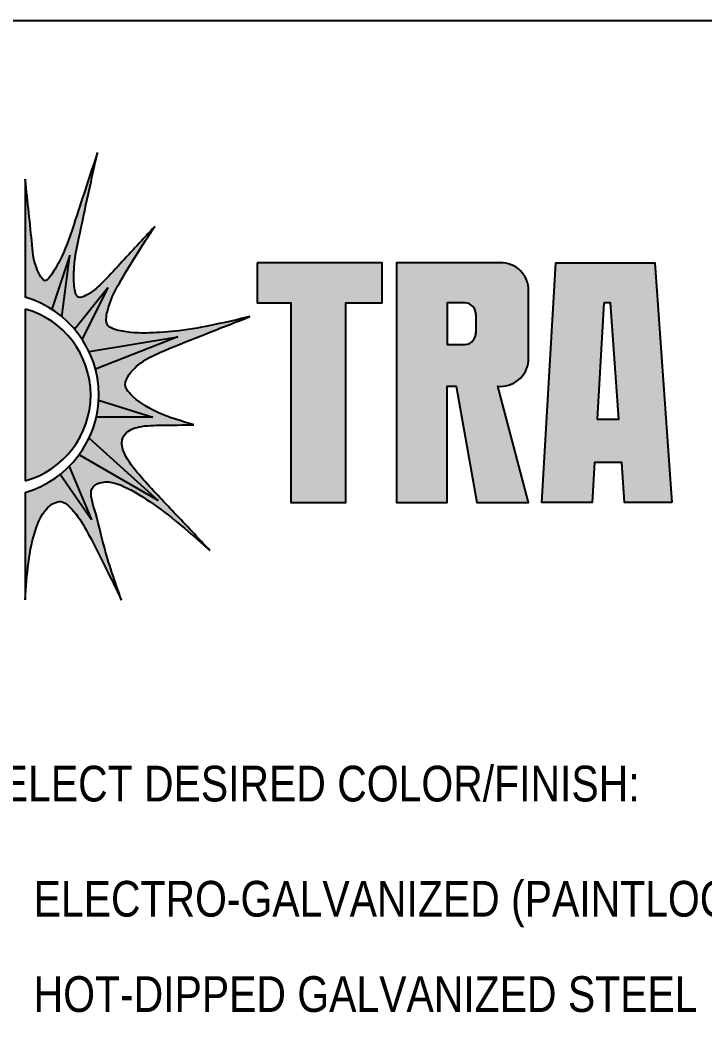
# Model space of a CAD drawing. Extents: x 0 to 216, y -5 to 280.
# Drawn here: x 28.8 to 74.2, y 212.1 to 280 of the extents above; entities that cross this region are included whole.
import ezdxf

# ---------------------------------------------------------------- set-up
doc = ezdxf.new("R2010")
doc.units = 0
doc.header["$LTSCALE"] = 10
doc.header["$MEASUREMENT"] = 0
doc.layers.get('0').update_dxf_attribs({"linetype": 'CONTINUOUS'})
for name, color, linetype in [('4886-LOGO$0$CADdetails-9-EXTRAFINE', 9, 'CONTINUOUS'), ('4886-LOGO$0$CADdetails-9-TITLEBLOCK', 7, 'CONTINUOUS'), ('CADdetails-7-FRAME', 7, 'CONTINUOUS')]:
    doc.layers.add(name, color=color, linetype=linetype)
doc.layers.add('CADdetails-1-ANNO', color=41, linetype='CONTINUOUS', lineweight=5)
doc.styles.add('CADdetails-NOTES', font='ARIALN.TTF', dxfattribs={"height": 2.38})

# ---------------------------------------------------------------- blocks, each defined once
blk = doc.blocks.new('4886-LOGO')
at = {"layer": '4886-LOGO$0$CADdetails-9-EXTRAFINE', "true_color": 0x80191f}
h = blk.add_hatch(color=246, dxfattribs=at)
h.dxf.hatch_style = 1
h.set_gradient(color1=(128, 25, 31), color2=(128, 25, 31), rotation=94.00000000000001, tint=1, name='INVCYLINDER')
edge = h.paths.add_edge_path()
edge.add_spline(control_points=[(40.27261443676839, 253.1100288130433), (39.46697826204771, 253.344109503665), (38.01935088344909, 253.7647303931308), (36.52633794546216, 254.6453519272527), (35.5457655879574, 255.6747404562678), (36.34012431124981, 257.1753696765969), (38.39533112250977, 258.0876790224281), (41.14590537850196, 259.1813156589965), (43.04386988086866, 259.92320850832), (44.01407286765842, 260.3024420590878)], knot_values=[0, 0, 0, 0, 2.480587553051211, 4.457312202800211, 5.414303062686086, 6.146737358272499, 8.989703277647042, 11.97348116224773, 15.09373780427315, 15.09373780427315, 15.09373780427315, 15.09373780427315], degree=3, periodic=0)
edge.add_spline(control_points=[(44.01407286765842, 260.3024420590878), (42.45710138891299, 259.9309006627086), (40.26219707837262, 259.4071374346919), (37.27605412509256, 259.1771408973196), (35.75866434269055, 259.2171279925052), (34.35811226075258, 259.6284037627714), (34.57007341884973, 261.1243129258904), (35.66010298026836, 263.1944761469646), (36.85997355283972, 265.0366084624204), (37.68127014207482, 266.2975155964215)], knot_values=[0, 0, 0, 0, 4.810099645355597, 6.780921283594179, 8.85266103285307, 9.62750219535417, 10.56162479935641, 12.60794149327003, 17.0472432572711, 17.0472432572711, 17.0472432572711, 17.0472432572711], degree=3, periodic=0)
edge.add_spline(control_points=[(37.68127014207482, 266.2975155964214), (36.91699539803268, 265.4691256873295), (35.74710667278018, 264.2011018760224), (34.24603475875949, 262.5745702859085), (33.41765647300434, 261.8055441164291), (32.44161345165562, 261.4418888172002), (32.18307395150686, 263.277249999007), (32.74144713484218, 266.0747007893061), (33.41406070237581, 269.1268823973774), (33.87455128808813, 271.2164703499552)], knot_values=[0, 0, 0, 0, 3.397749564194695, 5.200979068179145, 6.526406084913695, 6.995550525318377, 7.794589620751688, 10.64259926561473, 16.82504064789365, 16.82504064789365, 16.82504064789365, 16.82504064789365], degree=3, periodic=0)
edge.add_spline(control_points=[(33.87455128808813, 271.2164703499552), (33.38748235090861, 269.7417791334638), (32.62796057895271, 267.4422055206537), (31.69074601910352, 264.5549564297681), (31.02997393251943, 263.406234347432), (30.39481623127898, 262.4652604210798), (29.65381026255778, 263.6576656921323), (29.47444773401159, 265.7520351007689), (29.23370319784769, 267.9371744693279), (29.06914889534875, 269.4307968790595)], knot_values=[0, 0, 0, 0, 4.726001982313471, 7.369541726843719, 8.656108193683002, 9.294330868615598, 9.840784790306534, 11.87126732701362, 16.25694877568975, 16.25694877568975, 16.25694877568975, 16.25694877568975], degree=3, periodic=0)
edge.add_line((29.06914889534875, 269.4307968790595), (29.06914889534875, 261.5824743601503))
edge.add_arc((27.21235831257317, 255.094864967599), 6.748092093221952, 57.45471848599823, 74.02857816466678, ccw=False)
edge.add_line((30.84260230515016, 260.7832808677388), (32.0282915157991, 264.3895769250747))
edge.add_line((32.0282915157991, 264.3895769250747), (31.51407561210881, 260.2940932924065))
edge.add_arc((27.21235831257318, 255.094864967599), 6.748092093221953, 40.33569720113758, 50.3964569857161, ccw=False)
edge.add_line((32.35619414825936, 259.46266759525), (34.55362912375426, 262.2458930058106))
edge.add_line((34.55362912375426, 262.2458930058106), (32.84728632074722, 258.8075908181434))
edge.add_arc((27.21235831257318, 255.094864967599), 6.748092093221953, 25.335024523595507, 33.3799781908948, ccw=False)
edge.add_line((33.31142659960182, 257.9824440450904), (39.22055378087614, 258.9566910775727))
edge.add_line((39.22055378087614, 258.9566910775727), (33.73943572769043, 256.8077593939052))
edge.add_arc((27.21235831257318, 255.094864967599), 6.748092093221953, -2.916087188943493, 14.704498298100475, ccw=False)
edge.add_line((33.95171238646804, 254.7515668969936), (37.55379546949374, 253.617695735375))
edge.add_line((37.55379546949374, 253.617695735375), (33.79678827711646, 253.617695735375))
edge.add_arc((27.21235831257318, 255.094864967599), 6.748092093221953, 334.7601475707958, 347.3554637589787, ccw=False)
edge.add_line((33.31621464389362, 252.2174208264897), (37.90601702164271, 248.0624665854842))
edge.add_line((37.90601702164271, 248.0624665854842), (32.64910336505923, 251.0975471002193))
edge.add_arc((27.21235831257318, 255.094864967599), 6.748092093221953, 315.13923147109233, 323.6751495114505, ccw=False)
edge.add_line((31.9955611596065, 250.3348526332938), (33.46827730320739, 246.7740970452301))
edge.add_line((33.46827730320739, 246.7740970452301), (31.40253612690866, 249.8053322110263))
edge.add_arc((27.21235831257317, 255.094864967599), 6.748092093221953, 285.97142183533316, 308.3850004587567, ccw=False)
edge.add_line((29.06914889534875, 248.6072555750476), (29.06914889534875, 241.468585831873))
edge.add_spline(control_points=[(29.06914889534875, 241.468585831873), (29.17738381229115, 243.1150519054966), (29.31971371116713, 245.2800725233257), (30.31748458410785, 247.522383262176), (31.44042279531665, 248.1981004798869), (32.42098739932351, 247.2975286261931), (33.31311266961325, 245.835378914736), (34.3511556354124, 243.7374326812183), (35.11046806402891, 242.1715326776773), (35.46763898825579, 241.4349415334983)], knot_values=[0, 0, 0, 0, 4.882551033054304, 6.420314164508991, 7.319244312217258, 8.213449672320678, 9.895436836528546, 12.66822067221699, 15.13098985692188, 15.13098985692188, 15.13098985692188, 15.13098985692188], degree=3, periodic=0)
edge.add_spline(control_points=[(35.46763898825579, 241.4349415334983), (35.03713114430026, 242.6766235973631), (34.3235361984035, 244.7348147120062), (33.84456687760101, 247.0429381474058), (33.21559670902096, 248.93125139848), (34.55486780592071, 249.4782990018844), (36.10936512550205, 248.8260749176652), (38.49538225710107, 247.2751569162125), (40.2251877421061, 245.7397813090978), (41.34980628869286, 244.7415635388769)], knot_values=[0, 0, 0, 0, 3.842535188538827, 6.369314156317582, 7.834033244219933, 8.45367112548728, 10.18989902229313, 12.60400314956563, 17.09016537735881, 17.09016537735881, 17.09016537735881, 17.09016537735881], degree=3, periodic=0)
edge.add_spline(control_points=[(41.34980628869295, 244.7415635388769), (40.56229828702439, 245.5786869016212), (39.043633534855, 247.1930531272448), (37.10486433602975, 249.2261356746009), (35.84379158292908, 250.7245231079293), (35.39339863964769, 251.8029013547469), (35.71593709614727, 252.6846584092345), (36.82191665096888, 253.0725102984213), (38.35645067100168, 253.0649082216679), (39.57515052565692, 253.093608116515), (40.27261443676839, 253.1100288130433)], knot_values=[0, 0, 0, 0, 3.450223427517865, 6.653607287870961, 8.401529391633906, 9.367901332678485, 9.956033995816128, 10.99842323753358, 12.55611465671265, 14.64045560965335, 14.64045560965335, 14.64045560965335, 14.64045560965335], degree=3, periodic=0)
at = {"layer": '4886-LOGO$0$CADdetails-9-EXTRAFINE', "true_color": 0x9d482c}
h = blk.add_hatch(color=15, dxfattribs=at)
h.dxf.hatch_style = 1
h.set_gradient(color1=(157, 72, 44), color2=(157, 72, 44), rotation=94.00000000000001, tint=1, name='CURVED')
h.paths.add_polyline_path([(32.0282915157991, 264.3895769250747), (30.84260230515016, 260.7832808677388, -0.03080721633341094), (31.51407561210881, 260.2940932924065)])
h.paths.add_polyline_path([(34.55362912375426, 262.2458930058106), (32.35619414825936, 259.46266759525, -0.03035937181286471), (32.84728632074723, 258.8075908181434)])
h.paths.add_polyline_path([(39.22055378087614, 258.9566910775727), (33.31142659960182, 257.9824440450904, -0.04641771520201587), (33.73943572769043, 256.8077593939052)])
h.paths.add_polyline_path([(33.95171238646804, 254.7515668969936, -0.04247388054932162), (33.79678827711646, 253.617695735375), (37.55379546949374, 253.617695735375)])
h.paths.add_polyline_path([(33.31621464389362, 252.2174208264897, -0.04840518080768119), (32.64910336505923, 251.0975471002193), (37.9060170216427, 248.0624665854842)])
h.paths.add_polyline_path([(31.9955611596065, 250.3348526332938, -0.02947942751905039), (31.40253612690866, 249.8053322110263), (33.46827730320739, 246.7740970452301)])
at = {"layer": '4886-LOGO$0$CADdetails-9-EXTRAFINE', "true_color": 0x000000}
h = blk.add_hatch(color=18, dxfattribs=at)
h.dxf.hatch_style = 1
h.paths.add_polyline_path([(50.3961881897652, 261.2233427633005), (52.80686151413583, 261.2233427633003), (52.80686151413583, 263.8825615489372), (44.50089984591425, 263.8825615489372), (44.50089984591425, 261.2233427633003), (46.73861634836031, 261.2233427633005), (46.73861634836031, 247.9272509592771), (50.39618818976532, 247.9272509592771)])
h.paths.add_polyline_path([(57.12945304322187, 255.6701918955474), (57.72454489404428, 255.6701918955474), (59.09203688315313, 247.9272509592771), (62.53758303025829, 247.9272509592771), (60.48219936464804, 255.6701918955474, 0.4741459601828547), (62.53758303025843, 257.7255755611579), (62.5375830302583, 262.202378682049, 0.4142135623730951), (60.48219936464804, 263.8825615489372), (53.76282061649326, 263.8825615489372), (53.76282061649341, 247.9272509592771), (57.12945304322202, 247.9272509592772)])
h.paths.add_polyline_path([(57.12945304322202, 258.4432507827095), (57.12945304322187, 261.2233427633005), (58.21849616782769, 261.2233427633005, -0.4142135623730955), (59.03563074315194, 260.4938227809976), (59.03563074315194, 259.2603853580332, -0.4142135623730877), (58.30611076085012, 258.4432507827095)], flags=16)
h.paths.add_polyline_path([(63.41827574506218, 247.9272509592772), (66.77344002369465, 247.9272509592774), (66.92690938983107, 250.5864697449139), (68.73239762164498, 250.5864697449139), (68.92085054281495, 247.9272509592774), (72.06365901596884, 247.9272509592774), (70.9329416394841, 263.8825615489374), (64.33909181929133, 263.8825615489374)])
h.paths.add_polyline_path([(67.54078673178738, 261.2233427633003), (67.97858608750018, 261.2233427633005), (68.52681267147231, 253.4874349204592), (67.09433047194732, 253.4874349204592)], flags=16)
edge = h.paths.add_edge_path()
edge.add_spline(control_points=[(74.80596070433926, 255.3228280270849), (74.8015417094442, 255.0048537064428), (74.80176052965437, 254.1272326656352), (74.95811642144922, 252.6688795382005), (76.4204412905407, 251.6325362264863), (78.20199521976066, 251.6095245353665), (79.65136705178266, 253.0510567176943), (79.79606891387462, 254.8902374967681), (79.32628791760904, 256.6983066215882), (78.17173407402325, 258.0391565729333), (77.17356243407231, 259.400378636936), (76.60486015441505, 260.744330355627), (76.54250692123816, 261.9823135922403), (76.88557762286449, 262.5552760636414), (77.62087382191186, 262.3844453345494), (77.89708149165375, 261.7954457717772), (78.00676396259662, 261.2358514539089), (78.03066397196443, 260.8712044980304), (78.03662584511216, 260.7464497482924)], knot_values=[9.159869633477413, 9.159869633477413, 9.159869633477413, 9.159869633477413, 9.553473869139815, 10.23753956772957, 10.8414301638242, 11.58040154550025, 12.2347148604243, 13.14657583188984, 13.70423973949842, 14.49825880038634, 15.26980940261609, 15.79940515860085, 16.21787618305705, 16.48833601287522, 16.6982696703134, 16.95189257532528, 17.24769608248972, 17.40090122961335, 17.40090122961335, 17.40090122961335, 17.40090122961335], weights=[1, 1, 1, 1, 1, 1, 1, 1, 1, 1, 1, 1, 1, 1, 1, 1, 1, 1, 1], degree=3, periodic=0)
edge.add_spline(control_points=[(78.03662584511216, 260.7464497482924), (78.49174914512801, 260.7464497482924), (78.94687244514385, 260.7464497482924), (79.40199574515971, 260.7464497482926)], knot_values=[8.159869633477411, 8.159869633477411, 8.159869633477411, 8.159869633477411, 9.159869633477411, 9.159869633477411, 9.159869633477411, 9.159869633477411], weights=[1, 1, 1, 1], degree=3, periodic=0)
edge.add_spline(control_points=[(79.40199574515971, 260.7464497482926), (79.41034676490054, 261.0112713384183), (79.41395820647097, 261.6976818498715), (79.23494305343552, 262.7752392187014), (78.46418815776345, 263.8087396478678), (77.16070490810532, 264.1137278208181), (75.86736522869826, 263.5996733988642), (74.99665274751395, 262.3076051202087), (74.95260246705591, 260.7930634735673), (75.3831392888207, 259.0466347067286), (76.44635329828435, 257.5128895317172), (77.47394264519124, 255.9834877514048), (78.32437545357065, 254.7433863094643), (78.05530315517044, 253.5129158730335), (76.94733647262395, 253.0938933176985), (76.3534059886592, 253.9701254627586), (76.31448175634816, 254.704056942387), (76.3245536487409, 255.1491601045732), (76.33000086557439, 255.3228280270869)], knot_values=[0, 0, 0, 0, 0.3254051974871182, 0.842920189020055, 1.317913374709049, 1.813633170942287, 2.370279154563706, 2.924350234849751, 3.62687383504199, 4.161451667077124, 5.11777412033779, 5.869543347148837, 6.469992086447252, 6.869886734877563, 7.245363827535841, 7.613246666016262, 7.946951362988508, 8.159869633477411, 8.159869633477411, 8.159869633477411, 8.159869633477411], weights=[1, 1, 1, 1, 1, 1, 1, 1, 1, 1, 1, 1, 1, 1, 1, 1, 1, 1, 1], degree=3, periodic=0)
edge.add_spline(control_points=[(76.33000086557425, 255.3228280270866), (75.82198747849583, 255.3228280270866), (75.31397409141738, 255.3228280270866), (74.80596070433926, 255.3228280270849)], knot_values=[17.40090122961335, 17.40090122961335, 17.40090122961335, 17.40090122961335, 18.40090122961335, 18.40090122961335, 18.40090122961335, 18.40090122961335], weights=[1, 1, 1, 1], degree=3, periodic=0)
h.paths.add_polyline_path([(82.08778738518976, 263.8825615489374), (80.71619687287361, 263.8825615489372), (80.71619687287372, 252.0334942003691), (82.08778738518987, 252.0334942003691), (82.08778738518974, 258.8534015640369), (84.27668768088503, 252.0334942003693), (85.7037995153255, 252.0334942003691), (85.70379951532536, 263.8825615489374), (84.20751700772632, 263.8825615489372), (84.20751700772644, 256.4278105859605)])
edge = h.paths.add_edge_path()
edge.add_spline(control_points=[(86.99226203078626, 261.7664076075158), (86.99226203078626, 257.6269212639876), (86.99226203078626, 253.4874349204592)], knot_values=[7.283185307179586, 7.283185307179586, 7.283185307179586, 8.283185307179586, 8.283185307179586, 8.283185307179586], weights=[1, 1, 1], degree=2, periodic=0)
edge.add_spline(control_points=[(86.9922620307864, 253.4874349204592), (86.9922620307864, 252.0334942003691), (89.19511965017824, 252.0334942003691), (91.39797726957005, 252.0334942003691), (91.39797726957006, 253.4874349204592)], knot_values=[0, 0, 0, 1.570796326794897, 1.570796326794897, 3.141592653589793, 3.141592653589793, 3.141592653589793], weights=[1, 0.7071067811865476, 1, 0.7071067811865476, 1], degree=2, periodic=0)
edge.add_spline(control_points=[(91.39797726957006, 253.4874349204592), (91.39797726956992, 257.6269212639876), (91.39797726956992, 261.7664076075158)], knot_values=[3.141592653589793, 3.141592653589793, 3.141592653589793, 4.141592653589793, 4.141592653589793, 4.141592653589793], weights=[1, 1, 1], degree=2, periodic=0)
edge.add_spline(control_points=[(91.39797726956992, 261.7664076075158), (91.39797726956994, 263.8825615489372), (89.1951196501781, 263.8825615489372), (86.99226203078629, 263.8825615489372), (86.99226203078626, 261.7664076075158)], knot_values=[4.141592653589793, 4.141592653589793, 4.141592653589793, 5.71238898038469, 5.71238898038469, 7.283185307179586, 7.283185307179586, 7.283185307179586], weights=[1, 0.7071067811865476, 1, 0.7071067811865476, 1], degree=2, periodic=0)
edge = h.paths.add_edge_path(flags=16)
edge.add_spline(control_points=[(88.57167253524057, 261.9382139085546), (88.57167253524057, 262.4484286199152), (89.1951217937572, 262.4484286199153), (89.81857105227387, 262.4484286199152), (89.818571052274, 261.9382139085546)], knot_values=[4.141592653589793, 4.141592653589793, 4.141592653589793, 5.71238898038469, 5.71238898038469, 7.283185307179586, 7.283185307179586, 7.283185307179586], weights=[1, 0.7071067811865476, 1, 0.7071067811865476, 1], degree=2, periodic=0)
edge.add_spline(control_points=[(89.818571052274, 261.9382139085546), (89.818571052274, 257.9733568745721), (89.818571052274, 254.0084998405895)], knot_values=[3.141592653589793, 3.141592653589793, 3.141592653589793, 4.141592653589793, 4.141592653589793, 4.141592653589793], weights=[1, 1, 1], degree=2, periodic=0)
edge.add_spline(control_points=[(89.818571052274, 254.0084998405895), (89.81857105227392, 253.4874349204592), (89.19512179375737, 253.4874349204592), (88.57167253524078, 253.4874349204592), (88.57167253524071, 254.0084998405895)], knot_values=[0, 0, 0, 1.570796326794897, 1.570796326794897, 3.141592653589793, 3.141592653589793, 3.141592653589793], weights=[1, 0.7071067811865476, 1, 0.7071067811865476, 1], degree=2, periodic=0)
edge.add_spline(control_points=[(88.57167253524071, 254.0084998405895), (88.57167253524071, 257.9733568745721), (88.57167253524057, 261.9382139085546)], knot_values=[7.283185307179586, 7.283185307179586, 7.283185307179586, 8.283185307179586, 8.283185307179586, 8.283185307179586], weights=[1, 1, 1], degree=2, periodic=0)
h.paths.add_polyline_path([(93.78846452832735, 252.0334942003691), (94.95358942018547, 252.0334942003691), (95.84607048083063, 258.4432507827095), (96.14857353308571, 258.4432507827093), (97.04105459373073, 252.0334942003691), (98.20617948558888, 252.0334942003691), (99.79386946721513, 263.8825615489372), (98.28501807297172, 263.8825615489372), (97.52014202360971, 256.5537404543075), (96.47800470460342, 263.8825615489372), (95.51663930931277, 263.8825615489372), (94.47450199030663, 256.5537404543074), (93.7096259409445, 263.8825615489372), (92.20077454670135, 263.8825615489372)])
edge = h.paths.add_edge_path()
edge.add_spline(control_points=[(104.3680412388398, 257.9089614440728), (104.1656869740915, 257.6247308845151), (103.4722128998503, 256.6006389097533), (102.5814639424234, 254.7173390752473), (103.4204213229875, 252.3910169212264), (105.1556736824669, 251.7862660804799), (106.6195160064025, 252.111648865752), (107.1606240305409, 252.8668808371945), (107.3854789133286, 253.230659862269)], knot_values=[4.24059920249581, 4.24059920249581, 4.24059920249581, 4.24059920249581, 4.668252529823107, 5.749921954044069, 6.686605791239886, 7.272159042449939, 7.868251185124098, 8.3799741640461, 8.3799741640461, 8.3799741640461, 8.3799741640461], weights=[1, 1, 1, 1, 1, 1, 1, 1, 1], degree=3, periodic=0)
edge.add_spline(control_points=[(107.3854789133286, 253.230659862269), (107.4588140203517, 253.158482624482), (107.9037330398775, 252.7337141856615), (108.3883679161646, 252.3516522767248), (108.7919425630156, 252.0334942003689)], knot_values=[3.484056847691089, 3.484056847691089, 3.484056847691089, 3.484056847691089, 3.610596434211303, 4.24059920249581, 4.24059920249581, 4.24059920249581, 4.24059920249581], weights=[1, 1, 1, 1, 1], degree=3, periodic=0)
edge.add_spline(control_points=[(108.7919425630156, 252.0334942003689), (108.7919425630156, 252.5939816072336), (108.7919425630156, 253.1544690140985), (108.7919425630156, 253.7149564209634)], knot_values=[2.484056847691089, 2.484056847691089, 2.484056847691089, 2.484056847691089, 3.484056847691089, 3.484056847691089, 3.484056847691089, 3.484056847691089], weights=[1, 1, 1, 1], degree=3, periodic=0)
edge.add_spline(control_points=[(108.7919425630156, 253.7149564209634), (108.5104665686674, 253.8814775178517), (108.2588810884563, 254.1245629928011), (108.0247486258535, 254.3799216959147)], knot_values=[2.0713819342424, 2.0713819342424, 2.0713819342424, 2.0713819342424, 2.484056847691089, 2.484056847691089, 2.484056847691089, 2.484056847691089], weights=[1, 1, 1, 1], degree=3, periodic=0)
edge.add_spline(control_points=[(108.0247486258535, 254.3799216959147), (108.1491667077408, 254.6349930842549), (108.4937227964837, 255.4274488102222), (108.6937542095961, 256.2803930100125), (108.8198132199501, 256.8584627283469)], knot_values=[1, 1, 1, 1, 1.349821759858118, 2.0713819342424, 2.0713819342424, 2.0713819342424, 2.0713819342424], weights=[1, 1, 1, 1, 1], degree=3, periodic=0)
edge.add_spline(control_points=[(108.8198132199501, 256.8584627283469), (108.4883476498172, 257.0498344644901), (108.1568820796843, 257.2412062006333), (107.8254165095513, 257.4325779367769)], knot_values=[0, 0, 0, 0, 1, 1, 1, 1], weights=[1, 1, 1, 1], degree=3, periodic=0)
edge.add_spline(control_points=[(107.8254165095512, 257.4325779367769), (107.6828362599086, 256.7305409674145), (107.5174696074646, 256.0315043321233), (107.2385324776915, 255.3474217628853)], knot_values=[15.58852094339181, 15.58852094339181, 15.58852094339181, 15.58852094339181, 16.48246601961312, 16.48246601961312, 16.48246601961312, 16.48246601961312], weights=[1, 1, 1, 1], degree=3, periodic=0)
edge.add_spline(control_points=[(107.2385324776915, 255.3474217628853), (106.9381025011419, 255.7646268446771), (106.4364274862252, 256.5785540527954), (106.0268797974275, 257.4504732767775), (105.850048439353, 257.8660103626859)], knot_values=[14.40415208843296, 14.40415208843296, 14.40415208843296, 14.40415208843296, 15.035092850585, 15.58852094339181, 15.58852094339181, 15.58852094339181, 15.58852094339181], weights=[1, 1, 1, 1, 1], degree=3, periodic=0)
edge.add_spline(control_points=[(105.850048439353, 257.8660103626859), (106.3253413560339, 258.4138264327478), (107.3434495995027, 259.4178970571183), (107.7890352028004, 261.4967486427619), (107.2255766533525, 263.2148596823475), (105.9474402487172, 264.1536411227048), (104.5262842473759, 263.6496096021586), (103.2564926054758, 262.2629814705695), (103.7005671353694, 260.0515859965533), (104.0919343379818, 258.6381518129066), (104.3520650794615, 257.9505101419057), (104.3680412388398, 257.9089614440728)], knot_values=[8.3799741640461, 8.3799741640461, 8.3799741640461, 8.3799741640461, 9.262193100832064, 10.11358082256443, 10.82357975511226, 11.41431925583939, 11.79411735098334, 12.57128604643857, 13.49311532207829, 14.34902966326529, 14.40415208843296, 14.40415208843296, 14.40415208843296, 14.40415208843296], weights=[1, 1, 1, 1, 1, 1, 1, 1, 1, 1, 1, 1], degree=3, periodic=0)
edge = h.paths.add_edge_path(flags=16)
edge.add_spline(control_points=[(105.3280611527923, 259.2189542290166), (105.1074158463948, 259.8564961265809), (104.8417239400215, 260.8368172668089), (104.900642342724, 262.1039379609722), (105.8627052379544, 262.9518502351098), (106.668844265916, 261.175600679321), (105.9817357336112, 260.0948853584918), (105.4961090003294, 259.4303464552102), (105.3380959537092, 259.2177556408188)], knot_values=[6.521723534745382, 6.521723534745382, 6.521723534745382, 6.521723534745382, 7.345020908545663, 7.762094820972671, 8.038519991923561, 8.594123939847961, 9.282919280262279, 9.609675959844928, 9.609675959844928, 9.609675959844928, 9.609675959844928], degree=3, periodic=0)
edge = h.paths.add_edge_path(flags=16)
edge.add_spline(control_points=[(104.954239241188, 256.6058525363709), (105.2136379231031, 256.102819583352), (105.7237107923267, 255.2454864527131), (106.311985969999, 254.444683519414), (106.5806320890133, 254.1161492658018)], knot_values=[2.184308145901284, 2.184308145901284, 2.184308145901284, 2.184308145901284, 2.876796729644828, 3.396690617285075, 3.396690617285075, 3.396690617285075, 3.396690617285075], degree=3, periodic=0)
edge.add_spline(control_points=[(106.5806320890133, 254.1161492658018), (106.304313773129, 253.7187764522034), (105.7777985113036, 253.1835044799906), (104.7065572460821, 253.4180604846854), (104.2921846220725, 254.4705200963211), (104.473418881714, 255.5793493507865), (104.8099040240759, 256.336942602607), (104.9561223200198, 256.605957046754)], knot_values=[0, 0, 0, 0, 0.5464795352135852, 0.8409820569791773, 1.171200756084147, 1.809668481234027, 2.184308145901284, 2.184308145901284, 2.184308145901284, 2.184308145901284], degree=3, periodic=0)
edge = h.paths.add_edge_path()
edge.add_spline(control_points=[(112.2795772376896, 255.3228280270849), (112.2751582427945, 255.0048537064428), (112.2753770630047, 254.1272326656352), (112.4317329547996, 252.6688795382005), (113.8940578238911, 251.6325362264863), (115.675611753111, 251.6095245353665), (117.124983585133, 253.0510567176943), (117.269685447225, 254.8902374967681), (116.7999044509594, 256.6983066215882), (115.6453506073736, 258.0391565729333), (114.6471789674227, 259.400378636936), (114.0784766877655, 260.744330355627), (114.0161234545886, 261.9823135922403), (114.3591941562148, 262.5552760636414), (115.0944903552623, 262.3844453345494), (115.3706980250041, 261.7954457717772), (115.480380495947, 261.2358514539089), (115.5042805053148, 260.8712044980304), (115.5102423784625, 260.7464497482924)], knot_values=[9.159869633477413, 9.159869633477413, 9.159869633477413, 9.159869633477413, 9.553473869139815, 10.23753956772957, 10.8414301638242, 11.58040154550025, 12.2347148604243, 13.14657583188984, 13.70423973949842, 14.49825880038634, 15.26980940261609, 15.79940515860085, 16.21787618305705, 16.48833601287522, 16.6982696703134, 16.95189257532528, 17.24769608248972, 17.40090122961335, 17.40090122961335, 17.40090122961335, 17.40090122961335], weights=[1, 1, 1, 1, 1, 1, 1, 1, 1, 1, 1, 1, 1, 1, 1, 1, 1, 1, 1], degree=3, periodic=0)
edge.add_spline(control_points=[(115.5102423784625, 260.7464497482924), (115.9653656784784, 260.7464497482924), (116.4204889784942, 260.7464497482924), (116.87561227851, 260.7464497482926)], knot_values=[8.159869633477411, 8.159869633477411, 8.159869633477411, 8.159869633477411, 9.159869633477411, 9.159869633477411, 9.159869633477411, 9.159869633477411], weights=[1, 1, 1, 1], degree=3, periodic=0)
edge.add_spline(control_points=[(116.87561227851, 260.7464497482926), (116.8839632982509, 261.0112713384183), (116.8875747398213, 261.6976818498715), (116.7085595867859, 262.7752392187014), (115.9378046911138, 263.8087396478678), (114.6343214414557, 264.1137278208181), (113.3409817620486, 263.5996733988642), (112.4702692808643, 262.3076051202087), (112.4262190004063, 260.7930634735673), (112.8567558221711, 259.0466347067286), (113.9199698316347, 257.5128895317172), (114.9475591785416, 255.9834877514048), (115.797991986921, 254.7433863094643), (115.5289196885208, 253.5129158730335), (114.4209530059743, 253.0938933176985), (113.8270225220096, 253.9701254627586), (113.7880982896985, 254.704056942387), (113.7981701820912, 255.1491601045732), (113.8036173989248, 255.3228280270869)], knot_values=[0, 0, 0, 0, 0.3254051974871182, 0.842920189020055, 1.317913374709049, 1.813633170942287, 2.370279154563706, 2.924350234849751, 3.62687383504199, 4.161451667077124, 5.11777412033779, 5.869543347148837, 6.469992086447252, 6.869886734877563, 7.245363827535841, 7.613246666016262, 7.946951362988508, 8.159869633477411, 8.159869633477411, 8.159869633477411, 8.159869633477411], weights=[1, 1, 1, 1, 1, 1, 1, 1, 1, 1, 1, 1, 1, 1, 1, 1, 1, 1, 1], degree=3, periodic=0)
edge.add_spline(control_points=[(113.8036173989246, 255.3228280270866), (113.2956040118462, 255.3228280270866), (112.7875906247678, 255.3228280270866), (112.2795772376896, 255.3228280270849)], knot_values=[17.40090122961335, 17.40090122961335, 17.40090122961335, 17.40090122961335, 18.40090122961335, 18.40090122961335, 18.40090122961335, 18.40090122961335], weights=[1, 1, 1, 1], degree=3, periodic=0)
edge = h.paths.add_edge_path()
edge.add_spline(control_points=[(119.6326050413746, 254.1931615573436), (119.6326050413746, 259.0378615531403), (119.6326050413746, 263.8825615489372)], knot_values=[0, 0, 0, 1, 1, 1], weights=[1, 1, 1], degree=2, periodic=0)
edge.add_spline(control_points=[(119.6326050413746, 263.8825615489372), (118.7944506147047, 263.8825615489372), (117.9562961880348, 263.8825615489372)], knot_values=[1, 1, 1, 2, 2, 2], weights=[1, 1, 1], degree=2, periodic=0)
edge.add_spline(control_points=[(117.9562961880348, 263.8825615489372), (117.9562961880348, 258.8718892572672), (117.9562961880348, 253.8612169655973)], knot_values=[2, 2, 2, 3, 3, 3], weights=[1, 1, 1], degree=2, periodic=0)
edge.add_spline(control_points=[(117.9562961880348, 253.8612169655973), (117.9562961880348, 252.0334942003691), (120.1680946757833, 252.0334942003691), (122.3798931635317, 252.0334942003691), (122.3798931635317, 253.8612169655973)], knot_values=[3, 3, 3, 4.570796326794897, 4.570796326794897, 6.141592653589793, 6.141592653589793, 6.141592653589793], weights=[1, 0.7071067811865476, 1, 0.7071067811865476, 1], degree=2, periodic=0)
edge.add_spline(control_points=[(122.3798931635317, 253.8612169655973), (122.3798931635316, 258.8718892572672), (122.3798931635316, 263.8825615489372)], knot_values=[6.141592653589793, 6.141592653589793, 6.141592653589793, 7.141592653589793, 7.141592653589793, 7.141592653589793], weights=[1, 1, 1], degree=2, periodic=0)
edge.add_spline(control_points=[(122.3798931635316, 263.8825615489372), (121.6115851177151, 263.8825615489372), (120.8432770718985, 263.8825615489372)], knot_values=[7.141592653589793, 7.141592653589793, 7.141592653589793, 8.141592653589793, 8.141592653589793, 8.141592653589793], weights=[1, 1, 1], degree=2, periodic=0)
edge.add_spline(control_points=[(120.8432770718985, 263.8825615489372), (120.8432770718985, 259.0378615531403), (120.8432770718985, 254.1931615573436)], knot_values=[8.141592653589793, 8.141592653589793, 8.141592653589793, 9.141592653589793, 9.141592653589793, 9.141592653589793], weights=[1, 1, 1], degree=2, periodic=0)
edge.add_spline(control_points=[(120.8432770718985, 254.1931615573436), (120.8432770718985, 253.4874349204592), (120.2379410566365, 253.4874349204592), (119.6326050413746, 253.4874349204592), (119.6326050413746, 254.1931615573436)], knot_values=[9.141592653589793, 9.141592653589793, 9.141592653589793, 10.71238898038469, 10.71238898038469, 12.28318530717959, 12.28318530717959, 12.28318530717959], weights=[1, 0.7071067811865476, 1, 0.7071067811865476, 1], degree=2, periodic=0)
h.paths.add_polyline_path([(125.3088881974311, 258.8534015640369), (127.4977884931264, 252.0334942003693), (128.9249003275668, 252.0334942003691), (128.9249003275667, 263.8825615489374), (127.4286178199677, 263.8825615489372), (127.4286178199678, 256.4278105859606), (125.308888197431, 263.8825615489374), (123.9372976851149, 263.8825615489372), (123.9372976851151, 252.0334942003691), (125.3088881974312, 252.0334942003691)])
at = {"layer": '4886-LOGO$0$CADdetails-9-EXTRAFINE'}
h = blk.add_hatch(color=256, dxfattribs=at)
h.dxf.hatch_style = 1
h.set_gradient(color1=(237, 194, 55), color2=(246, 227, 176), rotation=94.00000000000001, tint=1, name='HEMISPHERICAL')
h.paths.add_polyline_path([(29.06914889534875, 260.8009187394728), (29.06914889534875, 249.3785073977668, 0.7627607656179368)])
at = {"layer": '4886-LOGO$0$CADdetails-9-EXTRAFINE', "color": 246, "true_color": 0x80191f}
for p, q in [((29.06914889534875, 269.4307968790595), (29.06914889534875, 261.5824743601503)), ((29.06914889534875, 248.6072555750476), (29.06914889534875, 241.468585831873))]:
    blk.add_line(p, q, dxfattribs=at)
at = {"layer": '4886-LOGO$0$CADdetails-9-EXTRAFINE', "color": 15, "true_color": 0x9d482c}
for p, q in [((32.0282915157991, 264.3895769250747), (30.84260230515015, 260.7832808677388)), ((31.5140756121088, 260.2940932924064), (32.0282915157991, 264.3895769250747)), ((32.35619414825935, 259.46266759525), (34.55362912375426, 262.2458930058106)), ((34.55362912375426, 262.2458930058106), (32.84728632074723, 258.8075908181434)), ((33.31142659960184, 257.9824440450904), (39.22055378087614, 258.9566910775727)), ((39.22055378087614, 258.9566910775727), (33.73943572769043, 256.8077593939052)), ((33.95171238646806, 254.7515668969936), (37.55379546949374, 253.617695735375)), ((37.55379546949374, 253.617695735375), (33.79678827711645, 253.617695735375)), ((33.31621464389362, 252.2174208264897), (37.90601702164271, 248.0624665854842)), ((37.90601702164271, 248.0624665854842), (32.64910336505923, 251.0975471002193)), ((33.46827730320739, 246.7740970452301), (31.40253612690865, 249.8053322110263)), ((31.9955611596065, 250.3348526332938), (33.46827730320739, 246.7740970452301))]:
    blk.add_line(p, q, dxfattribs=at)
at = {"layer": '4886-LOGO$0$CADdetails-9-EXTRAFINE'}
blk.add_line((29.06914889534875, 260.8009187394728), (29.06914889534875, 249.3785073977668), dxfattribs=at)
at = {"layer": '4886-LOGO$0$CADdetails-9-EXTRAFINE', "color": 18, "true_color": 0x000000}
blk.add_line((59.03563074315194, 260.4938227809996), (59.03563074315194, 259.172770765011), dxfattribs=at)
for points in [[(44.50089984591425, 263.8825615489372), (44.50089984591425, 261.2233427633003), (46.73861634836031, 261.2233427633005), (46.73861634836031, 247.9272509592771), (50.39618818976532, 247.9272509592771), (50.3961881897652, 261.2233427633005), (52.80686151413583, 261.2233427633003), (52.80686151413583, 263.8825615489372)], [(72.06365901596884, 247.9272509592774), (68.92085054281495, 247.9272509592774), (68.73239762164498, 250.5864697449139), (66.92690938983107, 250.5864697449139), (66.77344002369465, 247.9272509592774), (63.41827574506218, 247.9272509592772), (64.33909181929133, 263.8825615489374), (70.9329416394841, 263.8825615489374)], [(67.54078673178738, 261.2233427633003), (67.09433047194732, 253.4874349204592), (68.52681267147231, 253.4874349204592), (67.97858608750018, 261.2233427633005)]]:
    blk.add_lwpolyline(points, close=True, dxfattribs=at)
for points in [[(60.8574001633684, 263.8825615489372), (53.76282061649326, 263.8825615489372), (53.76282061649341, 247.9272509592771), (57.12945304322202, 247.9272509592772), (57.12945304322187, 255.6701918955474), (57.72454489404428, 255.6701918955474), (59.09203688315313, 247.9272509592771), (62.5375830302583, 247.9272509592771), (60.48219936464804, 255.6701918955474, 0.4142135623730984), (62.53758303025845, 257.3503747624373), (62.5375830302583, 262.202378682049, 0.414213562373095), (60.48219936464804, 263.8825615489372)], [(59.03563074315194, 260.4062081879763, 0.414213562373095), (58.30611076084901, 261.2233427633005), (57.12945304322187, 261.2233427633005), (57.12945304322202, 258.4432507827095), (58.30611076085012, 258.4432507827095, 0.4142135623730904), (59.03563074315194, 259.2603853580332)]]:
    blk.add_lwpolyline(points, format="xyb", dxfattribs=at)
at = {"layer": '4886-LOGO$0$CADdetails-9-EXTRAFINE', "color": 246, "true_color": 0x80191f}
blk.add_arc((27.21235831257318, 255.094864967599), 6.748092093221954, 285.9714218353334, 74.02857816466661, dxfattribs=at)
at = {"layer": '4886-LOGO$0$CADdetails-9-EXTRAFINE'}
blk.add_arc((27.50351812563532, 255.0897130686198), 5.921914379814777, 285.3300658608103, 74.66993413918966, dxfattribs=at)
at = {"layer": '4886-LOGO$0$CADdetails-9-EXTRAFINE', "color": 246, "true_color": 0x80191f}
for points in [[(33.87455128808813, 271.2164703499552), (32.39754930258015, 266.7271892825892), (31.47915336180677, 264.2483078559929), (30.83955515595972, 263.1319886775727), (30.38035665977971, 262.6887443603294), (30.01955829203245, 263.099155136325), (29.52755975304133, 265.0691294079838), (29.06914889534875, 269.4307968790595)], [(37.68127014207482, 266.2975155964214), (35.37719832005308, 263.8003136056331), (34.13588111524841, 262.4923501194868), (33.07749478945606, 261.694492944762), (32.62016811771906, 261.5898543377418), (32.33270530784286, 262.3353943313574), (32.56790215228712, 265.1736767517672), (33.87455128808813, 271.2164703499552)], [(44.01407286765842, 260.3024420590878), (39.29665148167665, 259.3627257335245), (37.33154813773149, 259.2126932169884), (35.26652512247681, 259.3793950698504), (34.56708111379006, 259.7127987755742), (34.53377420615808, 260.6463283026414), (35.33313788615424, 262.530056693101), (37.68127014207482, 266.2975155964215)], [(40.27261443676839, 253.1100288130433), (37.92337380839658, 253.9065382632242), (36.25617027297793, 254.9685536933337), (35.72569627740096, 255.7650652659155), (35.99093380098286, 256.4477885613856), (38.34301371362206, 258.0447211689269), (41.1090560145386, 259.1636296763917), (44.01407286765842, 260.3024420590878)], [(41.34980628869295, 244.7415635388769), (38.98278122493847, 247.2517928261214), (36.80558965572669, 249.6015855878325), (35.76358810333183, 251.0049637268768), (35.49835057974993, 251.9342251058216), (35.70675089022898, 252.4841985949287), (36.63508011959179, 252.9583111102271), (38.18861028039165, 253.0720993873388), (40.27261443676839, 253.1100288130433)], [(35.46763898825579, 241.4349415334983), (34.29410286002547, 245.093896937839), (33.65923889779792, 247.5396200958563), (33.60152360974557, 249.0032022575921), (34.15943455562802, 249.2728087159749), (35.85240512156829, 248.8876566325712), (37.90131993074501, 247.611000681457), (41.34980628869286, 244.7415635388769)], [(29.06914889534875, 241.468585831873), (29.81772198614535, 246.2934205970308), (30.59944424655899, 247.6176671425471), (31.41724750049288, 247.9908637419272), (32.16288981897329, 247.4972824435733), (33.12056568020822, 246.1145531424602), (34.39029360466349, 243.6495734414731), (35.46763898825579, 241.4349415334983)]]:
    blk.add_spline(points, degree=3, dxfattribs=at)
at = {"layer": '4886-LOGO$0$CADdetails-9-TITLEBLOCK'}
blk.add_lwpolyline([(0, 280), (215.9999999999999, 280), (215.9999999999999, 0), (0, 0)], close=True, dxfattribs=at)

msp = doc.modelspace()

# ---------------------------------------------------------------- linework, layer by layer
at = {"layer": 'CADdetails-7-FRAME'}
msp.add_lwpolyline([(0, 280), (215.9999999999999, 280), (215.9999999999999, 0), (0, 0)], close=True, dxfattribs=at)

# ---------------------------------------------------------------- block references
msp.add_blockref('4886-LOGO', (0, 0))

# ---------------------------------------------------------------- texts
at = {"layer": 'CADdetails-1-ANNO', "char_height": 2.375, "attachment_point": 4, "style": 'CADdetails-NOTES'}
for s, insert, width in [('SELECT DESIRED COLOR/FINISH:', (25.63142552154364, 229.221498472605), 56.3906873925873), ('ELECTRO-GALVANIZED (PAINTLOCK) STEEL', (29.63142552154362, 221.221498472605), 60.23576265324756), ('HOT-DIPPED GALVANIZED STEEL', (29.63142552154362, 215.221498472605), 56.3906873925873)]:
    msp.add_mtext(s, dxfattribs=dict(at, insert=insert, width=width))

doc.saveas('drawing.dxf')
